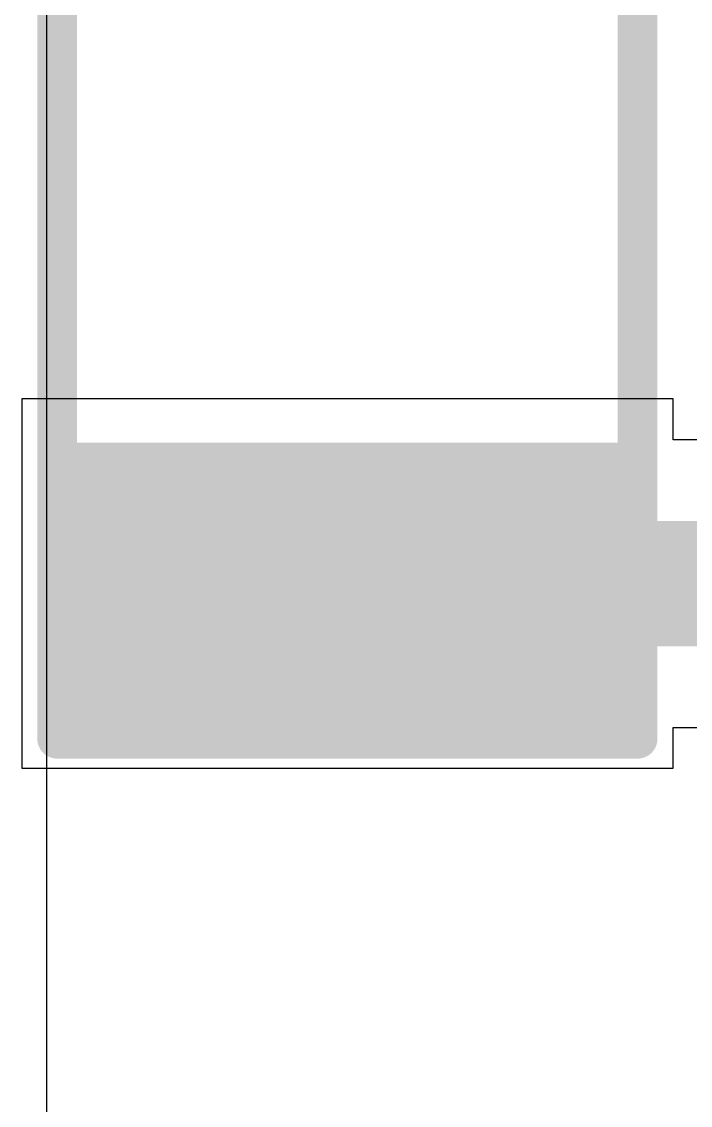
# Model space of a CAD drawing. Header units: inches. Extents: x 0 to 198, y 0 to 199.
# Drawn here: x 0.5436 to 0.7118, y 3.3031 to 3.5759 of the extents above; entities that cross this region are included whole.
import ezdxf

# ---------------------------------------------------------------- set-up
doc = ezdxf.new("R2010")
doc.units = ezdxf.units.IN
doc.header["$MEASUREMENT"] = 0
for name, color, linetype in [('Bottom Layer', 5, 'Continuous'), ('Bottom Overlay', 54, 'Continuous'), ('Bottom Paste', 16, 'Continuous'), ('Bottom Solder', 6, 'Continuous'), ('Layer 2', 76, 'Continuous')]:
    doc.layers.add(name, color=color, linetype=linetype)

# ---------------------------------------------------------------- blocks, each defined once
blk = doc.blocks.new('RES_2512_B_143')
at = {"layer": 'Bottom Layer'}
blk.add_hatch(color=5, dxfattribs=at).paths.add_polyline_path([(-0.15945, 0.06693), (-0.09646, 0.06693), (-0.09646, -0.06693), (-0.15945, -0.06693)])
at = {"layer": 'Bottom Paste'}
blk.add_hatch(color=16, dxfattribs=at).paths.add_polyline_path([(-0.15945, 0.06693), (-0.09646, 0.06693), (-0.09646, -0.06693), (-0.15945, -0.06693)])
at = {"layer": 'Bottom Solder'}
blk.add_hatch(color=6, dxfattribs=at).paths.add_polyline_path([(-0.16345, 0.07093), (-0.09246, 0.07093), (-0.09246, -0.07093), (-0.16345, -0.07093)])
at = {"layer": 'Bottom Overlay'}
for points in [[(-0.167, 0.073, 0.01, 0.01, 0), (0.16679, 0.073, 0.01, 0.01, 0)], [(-0.167, 0.073, 0.01, 0.01, 0), (-0.167, -0.073, 0.01, 0.01, 0)], [(-0.167, -0.073, 0.01, 0.01, 0), (0.16679, -0.073, 0.01, 0.01, 0)]]:
    blk.add_lwpolyline(points, format="xyseb", dxfattribs=at)
for points in [[(-0.1695, 0.073, 0.005, 0.005, 1), (-0.1645, 0.073, 0.005, 0.005, 1)], [(-0.1695, 0.073, 0.005, 0.005, 1), (-0.1645, 0.073, 0.005, 0.005, 1)], [(-0.1695, -0.073, 0.005, 0.005, 1), (-0.1645, -0.073, 0.005, 0.005, 1)], [(-0.1695, -0.073, 0.005, 0.005, 1), (-0.1645, -0.073, 0.005, 0.005, 1)]]:
    blk.add_lwpolyline(points, format="xyseb", close=True, dxfattribs=at)

msp = doc.modelspace()

# ---------------------------------------------------------------- hatches: boundary and pattern name
at = {"layer": 'Bottom Layer'}
msp.add_hatch(color=5, dxfattribs=at).paths.add_polyline_path([(0.6, 3.41862), (0.7952, 3.41862), (0.7952, 3.4502), (0.6, 3.4502)])

# ---------------------------------------------------------------- linework, layer by layer
for p, q in [((0.7075, 3.48091), (0.54364, 3.48091)), ((0.54364, 3.48091), (0.54364, 3.38792)), ((0.7075, 3.47059), (0.7075, 3.48091)), ((0.7952, 3.47059), (0.7075, 3.47059)), ((0.7075, 3.38792), (0.7075, 3.39823)), ((0.7075, 3.39823), (0.72094, 3.39823)), ((0.54364, 3.38792), (0.7075, 3.38792))]:
    msp.add_line(p, q, dxfattribs=at)
at = {"layer": 'Layer 2'}
msp.add_line((0.55, 2.41), (0.55, 3.6684), dxfattribs=at)

# ---------------------------------------------------------------- block references
at = {"rotation": 90}
msp.add_blockref('RES_2512_B_143', (0.62557, 3.56236), dxfattribs=at)

doc.saveas('drawing.dxf')
